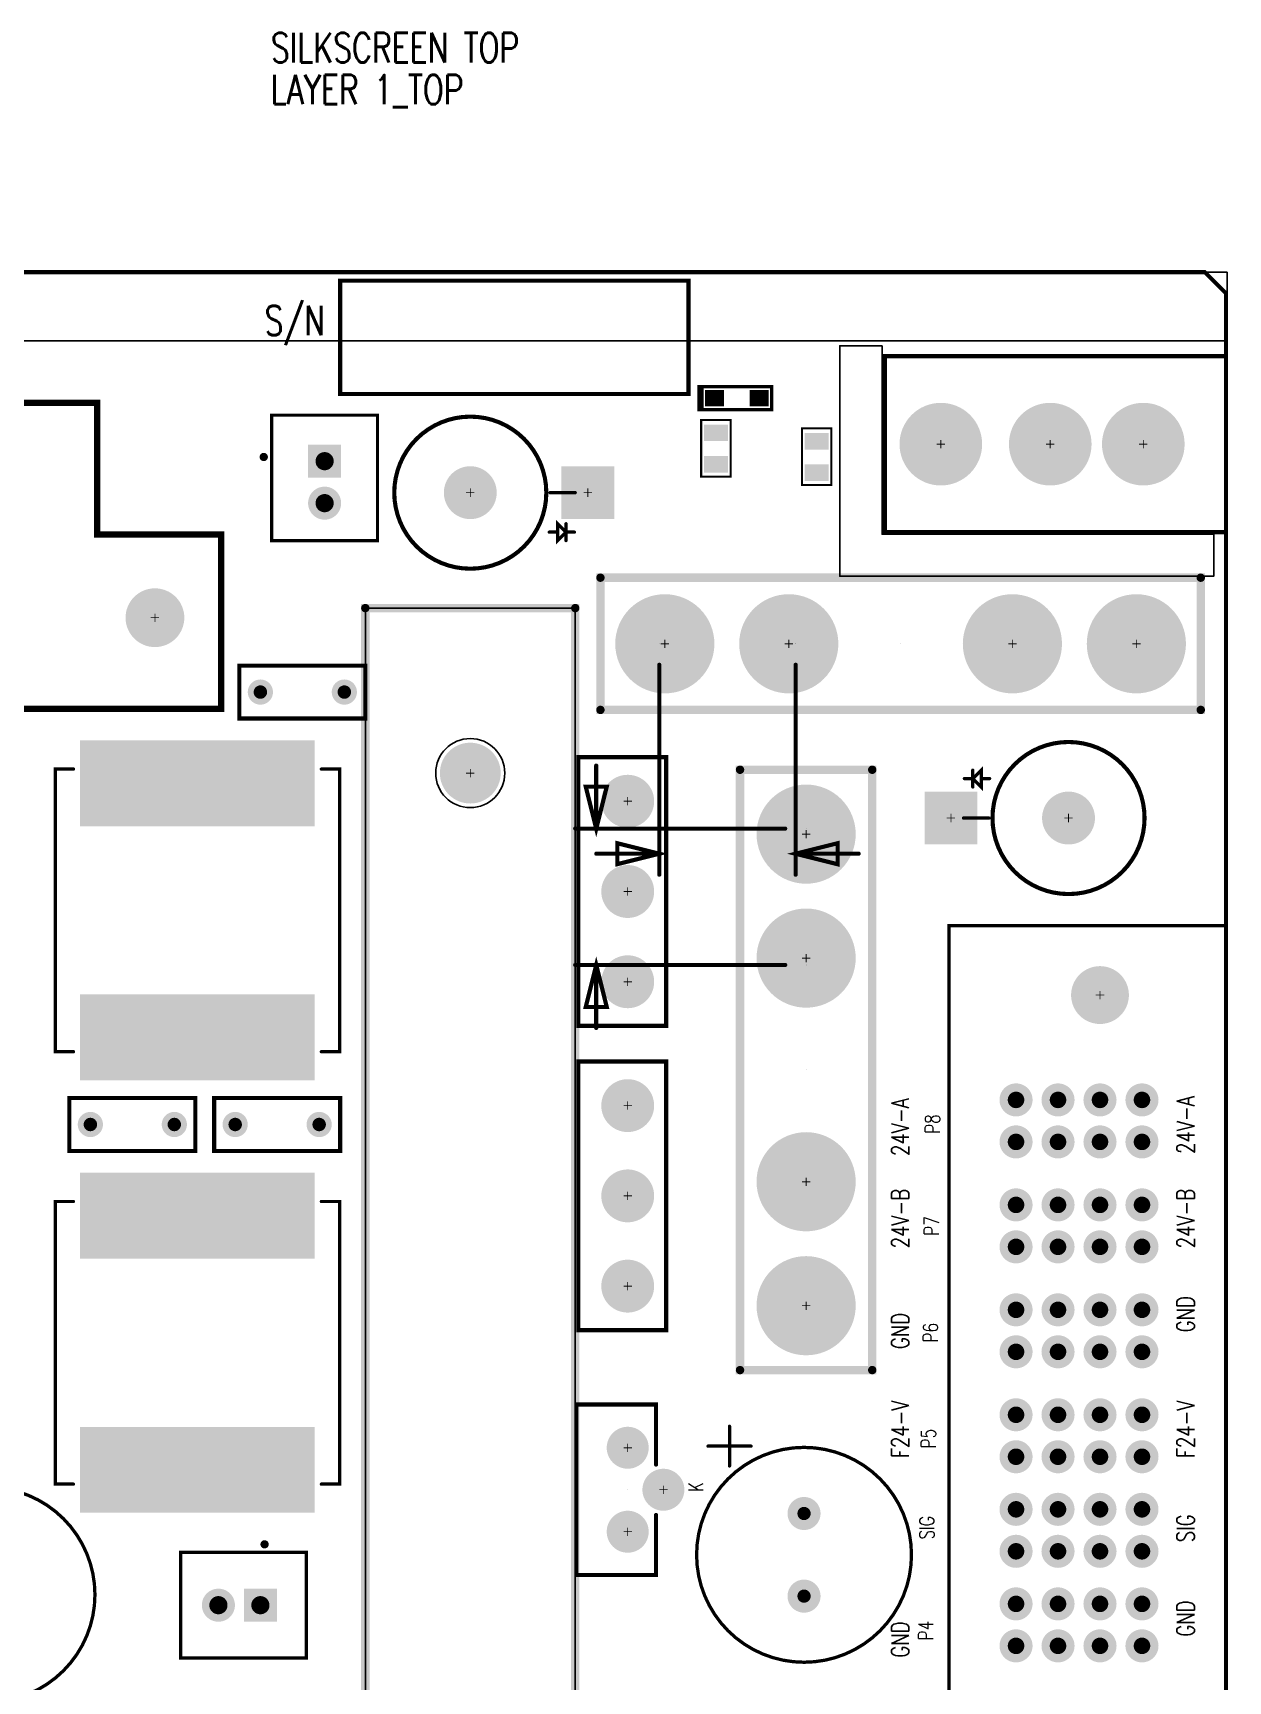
# Model space of a CAD drawing. Extents: x 0 to 127, y 0 to 167.
# Drawn here: x 54.8 to 127.1, y 67.2 to 166.9 of the extents above; entities that cross this region are included whole.
import ezdxf

# ---------------------------------------------------------------- set-up
doc = ezdxf.new("R2010")
doc.units = 0
for name, pattern in [('KEEPOUT_00011110$0', [2, 1, 1]), ('KEEPOUT_10000000$0', [2, 1, 1]), ('KEEPOUT_10011000$0', [2, 1, 1]), ('TRMIDX_1', [2, 1, 1])]:
    doc.linetypes.add(name, pattern=pattern)
for name, color, linetype in [('2D_LINE_126', 222, 'CONTINUOUS'), ('BOARD_OUTLINE_00', 254, 'CONTINUOUS'), ('DIMENSION1_24', 254, 'CONTINUOUS'), ('DIMENSION2_24', 254, 'CONTINUOUS'), ('DIMENSION3_24', 254, 'CONTINUOUS'), ('DIMENSION4_24', 254, 'CONTINUOUS'), ('DIMENSION5_24', 254, 'CONTINUOUS'), ('DIMENSION6_24', 254, 'CONTINUOUS'), ('DIMENSION7_24', 254, 'CONTINUOUS'), ('DRIL_NPLTE_THRU_01', 3, 'CONTINUOUS'), ('DRIL_PLTE_THRU_01', 3, 'CONTINUOUS'), ('DRIL_SYMBOL', 254, 'CONTINUOUS'), ('KEEPOUT_00', 1, 'CONTINUOUS'), ('KEEPOUT_01', 1, 'CONTINUOUS'), ('PADS_INNER', 106, 'CONTINUOUS'), ('PADS_TOP', 106, 'CONTINUOUS'), ('PART_TOP_2DLINE_126', 222, 'CONTINUOUS'), ('PART_TOP_TEXT_126', 222, 'CONTINUOUS'), ('TAG_00', 254, 'CONTINUOUS'), ('TAG_01', 254, 'CONTINUOUS'), ('TEXT_01', 1, 'CONTINUOUS'), ('TEXT_126', 222, 'CONTINUOUS')]:
    doc.layers.add(name, color=color, linetype=linetype)
doc.styles.add('W0$127', font='simplex', dxfattribs={"width": 0.75})
doc.styles.add('W0$1524', font='simplex', dxfattribs={"width": 0.75})
doc.styles.add('W0$254', font='simplex', dxfattribs={"width": 0.75})

# ---------------------------------------------------------------- blocks, each defined once
blk = doc.blocks.new('SMOOTH_0$254')
at = {"const_width": 0.127}
blk.add_lwpolyline([(-0.0635, 0, 1), (0.0635, 0, 1)], format="xyb", close=True, dxfattribs=at)
blk = doc.blocks.new('BOARD_3329')
at = {"layer": 'BOARD_OUTLINE_00', "const_width": 0.254}
blk.add_lwpolyline([(5.588, -10.84199), (10.58799, -5.842), (131.318, -5.842), (132.588, -7.112), (132.588, -156.972), (131.318, -158.242), (16.088106, -158.242), (5.588, -65.8368)], close=True, dxfattribs=at)
at = {"layer": 'BOARD_OUTLINE_00'}
for p in [(131.318, -5.842), (132.588, -7.112)]:
    blk.add_blockref('SMOOTH_0$254', p, dxfattribs=at)
blk = doc.blocks.new('DRAWING_3018')
at = {"layer": '2D_LINE_126', "const_width": 0.254}
blk.add_lwpolyline([(0, -1.397), (0, -8.255), (21.082, -8.255), (21.082, -1.397)], close=True, dxfattribs=at)
at = {"layer": '2D_LINE_126'}
for p in [(0, -1.397), (21.082, -1.397), (0, -8.255), (21.082, -8.255)]:
    blk.add_blockref('SMOOTH_0$254', p, dxfattribs=at)
blk = doc.blocks.new('SMOOTH_0$381')
at = {"const_width": 0.1905}
blk.add_lwpolyline([(-0.09525, 0, 1), (0.09525, 0, 1)], format="xyb", close=True, dxfattribs=at)
blk = doc.blocks.new('DRAWING_3331')
at = {"layer": '2D_LINE_126', "const_width": 0.381}
blk.add_lwpolyline([(-0.7614, 1.1424), (-0.7614, -6.8276), (6.7386, -6.8276), (6.7386, -17.3676), (-49.9814, -17.3676), (-49.9814, -6.8276), (-42.7614, -6.8276), (-42.7614, 1.1424)], close=True, dxfattribs=at)
at = {"layer": '2D_LINE_126'}
for p in [(-42.7614, 1.1424), (-0.7614, 1.1424), (-49.9814, -6.8276), (-42.7614, -6.8276), (-0.7614, -6.8276), (6.7386, -6.8276), (-49.9814, -17.3676), (6.7386, -17.3676)]:
    blk.add_blockref('SMOOTH_0$381', p, dxfattribs=at)
blk = doc.blocks.new('SMOOTH_0$508')
at = {"const_width": 0.254}
blk.add_lwpolyline([(-0.127, 0, 1), (0.127, 0, 1)], format="xyb", close=True, dxfattribs=at)
blk = doc.blocks.new('DRAWING_3383')
at = {"layer": '2D_LINE_126', "const_width": 0.508}
blk.add_lwpolyline([(0, 0), (12.7, 0), (12.7, -83.82), (0, -83.82)], close=True, dxfattribs=at)
at = {"layer": '2D_LINE_126'}
for p in [(0, 0), (12.7, 0), (0, -83.82), (12.7, -83.82)]:
    blk.add_blockref('SMOOTH_0$508', p, dxfattribs=at)
blk = doc.blocks.new('KEEPOUT_18')
at = {"layer": 'KEEPOUT_00', "linetype": 'KEEPOUT_10000000$0'}
blk.add_lwpolyline([(19.7612, 0), (-105.41, 0), (-105.41, -4.1402), (19.7612, -4.1402)], close=True, dxfattribs=at)
blk = doc.blocks.new('KEEPOUT_43')
at = {"layer": 'KEEPOUT_01', "linetype": 'KEEPOUT_10000000$0'}
blk.add_lwpolyline([(0, 0), (0, 83.82), (12.7, 83.82), (12.7, 0)], close=True, dxfattribs=at)
blk = doc.blocks.new('KEEPOUT_3333')
at = {"layer": 'KEEPOUT_01', "linetype": 'KEEPOUT_10011000$0'}
blk.add_lwpolyline([(-0.1016, 0.381), (-2.667, 0.381), (-2.667, -13.5636), (19.9644, -13.5636), (19.9644, -11.0236), (-0.1016, -11.0236)], close=True, dxfattribs=at)
blk = doc.blocks.new('SMOOTH_0$127')
at = {"const_width": 0.0635}
blk.add_lwpolyline([(-0.03175, 0, 1), (0.03175, 0, 1)], format="xyb", close=True, dxfattribs=at)
blk = doc.blocks.new('PART_BODY_TOP_3341')
at = {"layer": 'PART_TOP_2DLINE_126', "const_width": 0.127}
blk.add_lwpolyline([(-0.889, -1.7272), (-0.889, 1.7018), (0.889, 1.7018), (0.889, -1.7272)], close=True, dxfattribs=at)
at = {"layer": 'PART_TOP_2DLINE_126'}
for p in [(-0.889, 1.7018), (0.889, 1.7018), (-0.889, -1.7272), (0.889, -1.7272)]:
    blk.add_blockref('SMOOTH_0$127', p, dxfattribs=at)
blk = doc.blocks.new('DRIL_HOLE_0')
blk.add_lwpolyline([(0, 0, 1), (0, 0, 1)], format="xyb", close=True)
blk = doc.blocks.new('PAD_0')
blk.add_lwpolyline([(0, 0, 1), (0, 0, 1)], format="xyb", close=True)
blk = doc.blocks.new('PAD_2')
at = {"const_width": 1}
blk.add_lwpolyline([(-0.725, 0), (0.725, 0)], dxfattribs=at)
blk = doc.blocks.new('STK_TOP_133')
at = {"layer": 'DRIL_NPLTE_THRU_01'}
blk.add_blockref('DRIL_HOLE_0', (0, 0), dxfattribs=at)
at = {"layer": 'PADS_INNER'}
blk.add_blockref('PAD_0', (0, 0), dxfattribs=at)
at = {"layer": 'PADS_TOP'}
blk.add_blockref('PAD_2', (0, 0), dxfattribs=at)
blk = doc.blocks.new('SYM_TOP_11')
for name, p in [('STK_TOP_133', (0, 0.95)), ('PART_BODY_TOP_3341', (0, 0)), ('STK_TOP_133', (0, -0.95))]:
    blk.add_blockref(name, p)
blk = doc.blocks.new('PART_TOP_13')
blk.add_blockref('SYM_TOP_11', (0, 0))
blk = doc.blocks.new('SMOOTH_0$25')
at = {"const_width": 0.125}
blk.add_lwpolyline([(-0.0625, 0, 1), (0.0625, 0, 1)], format="xyb", close=True, dxfattribs=at)
blk = doc.blocks.new('PART_BODY_TOP_3345')
at = {"layer": 'PART_TOP_2DLINE_126', "const_width": 0.25}
blk.add_lwpolyline([(-5.325, -5), (5.325, -5), (5.325, 15.63), (-5.325, 15.63)], close=True, dxfattribs=at)
at = {"layer": 'PART_TOP_2DLINE_126'}
for p in [(-5.325, 15.63), (5.325, 15.63), (-5.325, -5), (5.325, -5)]:
    blk.add_blockref('SMOOTH_0$25', p, dxfattribs=at)
blk = doc.blocks.new('DRIL_SYMBOL_4')
at = {"layer": 'DRIL_SYMBOL', "const_width": 0.0508}
for points in [[(-0.254, 0), (0.254, 0)], [(0, -0.254), (0, 0.254)]]:
    blk.add_lwpolyline(points, dxfattribs=at)
blk = doc.blocks.new('DRIL_HOLE_4')
at = {"const_width": 2}
blk.add_lwpolyline([(-1, 0, 1), (1, 0, 1)], format="xyb", close=True, dxfattribs=at)
blk.add_blockref('DRIL_SYMBOL_4', (0, 0))
blk = doc.blocks.new('PAD_4')
at = {"const_width": 2.5}
blk.add_lwpolyline([(0, -1.25, 1), (0, 1.25, 1)], format="xyb", close=True, dxfattribs=at)
blk = doc.blocks.new('STK_TOP_37')
at = {"layer": 'DRIL_PLTE_THRU_01'}
blk.add_blockref('DRIL_HOLE_4', (0, 0), dxfattribs=at)
at = {"layer": 'PADS_INNER'}
blk.add_blockref('PAD_4', (0, 0), dxfattribs=at)
at = {"layer": 'PADS_TOP'}
blk.add_blockref('PAD_4', (0, 0), dxfattribs=at)
blk = doc.blocks.new('SYM_TOP_15')
for name, p in [('PART_BODY_TOP_3345', (0, 0)), ('STK_TOP_37', (0, 12.25)), ('STK_TOP_37', (0, 5.63)), ('STK_TOP_37', (0, 0))]:
    blk.add_blockref(name, p)
blk = doc.blocks.new('PART_TOP_53')
blk.add_blockref('SYM_TOP_15', (0, 0))
blk = doc.blocks.new('PART_BODY_TOP_3348')
at = {"layer": 'KEEPOUT_00', "linetype": 'KEEPOUT_00011110$0'}
blk.add_lwpolyline([(2.09, 0, 1), (-2.09, 0, 1)], format="xyb", close=True, dxfattribs=at)
blk = doc.blocks.new('DRIL_SYMBOL_3$68')
at = {"layer": 'DRIL_SYMBOL', "const_width": 0.0508}
for points in [[(-0.254, 0), (0.254, 0)], [(0, -0.254), (0, 0.254)]]:
    blk.add_lwpolyline(points, dxfattribs=at)
blk = doc.blocks.new('DRIL_HOLE_3$68')
at = {"const_width": 1.84}
blk.add_lwpolyline([(-0.92, 0, 1), (0.92, 0, 1)], format="xyb", close=True, dxfattribs=at)
blk.add_blockref('DRIL_SYMBOL_3$68', (0, 0))
blk = doc.blocks.new('STK_TOP_42')
at = {"layer": 'DRIL_NPLTE_THRU_01'}
blk.add_blockref('DRIL_HOLE_3$68', (0, 0), dxfattribs=at)
at = {"layer": 'PADS_INNER'}
blk.add_blockref('PAD_0', (0, 0), dxfattribs=at)
at = {"layer": 'PADS_TOP'}
blk.add_blockref('PAD_0', (0, 0), dxfattribs=at)
blk = doc.blocks.new('SYM_TOP_18')
for name in ['PART_BODY_TOP_3348', 'STK_TOP_42']:
    blk.add_blockref(name, (0, 0))
blk = doc.blocks.new('PART_TOP_59')
blk.add_blockref('SYM_TOP_18', (0, 0))
blk = doc.blocks.new('SMOOTH_0$249936')
at = {"const_width": 0.124968}
blk.add_lwpolyline([(-0.062484, 0, 1), (0.062484, 0, 1)], format="xyb", close=True, dxfattribs=at)
blk = doc.blocks.new('PART_BODY_TOP_3350')
at = {"layer": 'PART_TOP_2DLINE_126', "const_width": 0.25}
blk.add_lwpolyline([(-3.81, 1.6), (3.81, 1.6), (3.81, -1.6), (-3.81, -1.6), (-3.81, 1.6)], dxfattribs=at)
at = {"layer": 'PART_TOP_2DLINE_126'}
for p in [(-3.81, 1.6), (-3.81, 1.6), (3.81, 1.6), (-3.81, -1.6), (3.81, -1.6)]:
    blk.add_blockref('SMOOTH_0$249936', p, dxfattribs=at)
blk = doc.blocks.new('DRIL_SYMBOL_0$8128')
at = {"layer": 'DRIL_SYMBOL', "const_width": 0.0508}
for points in [[(-0.254, 0), (0.254, 0)], [(0, -0.254), (0, 0.254)]]:
    blk.add_lwpolyline(points, dxfattribs=at)
blk = doc.blocks.new('DRIL_HOLE_0$8128')
at = {"const_width": 0.4064}
blk.add_lwpolyline([(-0.2032, 0, 1), (0.2032, 0, 1)], format="xyb", close=True, dxfattribs=at)
blk.add_blockref('DRIL_SYMBOL_0$8128', (0, 0))
blk = doc.blocks.new('PAD_12')
at = {"const_width": 0.762}
blk.add_lwpolyline([(0, -0.381, 1), (0, 0.381, 1)], format="xyb", close=True, dxfattribs=at)
blk = doc.blocks.new('STK_TOP_51')
at = {"layer": 'DRIL_PLTE_THRU_01'}
blk.add_blockref('DRIL_HOLE_0$8128', (0, 0), dxfattribs=at)
at = {"layer": 'PADS_INNER'}
blk.add_blockref('PAD_12', (0, 0), dxfattribs=at)
at = {"layer": 'PADS_TOP'}
blk.add_blockref('PAD_12', (0, 0), dxfattribs=at)
blk = doc.blocks.new('SYM_TOP_20')
for name, p in [('PART_BODY_TOP_3350', (0, 0)), ('STK_TOP_51', (-2.54, 0)), ('STK_TOP_51', (2.54, 0))]:
    blk.add_blockref(name, p)
blk = doc.blocks.new('PART_TOP_69')
blk.add_blockref('SYM_TOP_20', (0, 0))
blk = doc.blocks.new('PART_TOP_70')
blk.add_blockref('SYM_TOP_20', (0, 0))
blk = doc.blocks.new('PART_TOP_71')
blk.add_blockref('SYM_TOP_20', (0, 0))
blk = doc.blocks.new('PART_BODY_TOP_3338')
at = {"layer": 'PART_TOP_2DLINE_126', "const_width": 0.25}
blk.add_lwpolyline([(-1.524, -1.7145), (-5.1562, -1.7145), (-5.1562, 3.1115), (5.1562, 3.1115), (5.1562, -1.7145), (1.524, -1.7145)], dxfattribs=at)
at = {"layer": 'TAG_00'}
blk.add_lwpolyline([(0, 0), (0, 0)], dxfattribs=at)
at = {"layer": 'TAG_01'}
blk.add_lwpolyline([(0, 0), (0, 0)], dxfattribs=at)
at = {"layer": 'PART_TOP_2DLINE_126'}
for p in [(-5.1562, 3.1115), (5.1562, 3.1115), (-5.1562, -1.7145), (-1.524, -1.7145), (1.524, -1.7145), (5.1562, -1.7145)]:
    blk.add_blockref('SMOOTH_0$25', p, dxfattribs=at)
at = {"layer": 'PART_TOP_TEXT_126', "style": 'W0$127', "width": 0.75}
blk.add_text('K', height=0.889, dxfattribs=at).set_placement((-0.127, -4.572))
blk = doc.blocks.new('DRIL_SYMBOL_1$4')
at = {"layer": 'DRIL_SYMBOL', "const_width": 0.0508}
for points in [[(-0.254, 0), (0.254, 0)], [(0, -0.254), (0, 0.254)]]:
    blk.add_lwpolyline(points, dxfattribs=at)
blk = doc.blocks.new('DRIL_HOLE_1$4')
at = {"const_width": 0.7}
blk.add_lwpolyline([(-0.35, 0, 1), (0.35, 0, 1)], format="xyb", close=True, dxfattribs=at)
blk.add_blockref('DRIL_SYMBOL_1$4', (0, 0))
blk = doc.blocks.new('PAD_3')
at = {"const_width": 1.27}
blk.add_lwpolyline([(0, -0.635, 1), (0, 0.635, 1)], format="xyb", close=True, dxfattribs=at)
blk = doc.blocks.new('STK_TOP_22')
at = {"layer": 'DRIL_PLTE_THRU_01'}
blk.add_blockref('DRIL_HOLE_1$4', (0, 0), dxfattribs=at)
at = {"layer": 'PADS_INNER'}
blk.add_blockref('PAD_3', (0, 0), dxfattribs=at)
at = {"layer": 'PADS_TOP'}
blk.add_blockref('PAD_3', (0, 0), dxfattribs=at)
blk = doc.blocks.new('SYM_TOP_8')
for name, p in [('PART_BODY_TOP_3338', (0, 0)), ('STK_TOP_22', (-2.54, 0)), ('STK_TOP_22', (2.54, 0)), ('STK_TOP_22', (0, -2.159))]:
    blk.add_blockref(name, p)
blk = doc.blocks.new('PART_TOP_72')
blk.add_blockref('SYM_TOP_8', (0, 0))
blk = doc.blocks.new('DRIL_SYMBOL_3$556')
at = {"layer": 'DRIL_SYMBOL', "const_width": 0.0508}
for points in [[(-0.254, 0), (0.254, 0)], [(0, -0.254), (0, 0.254)]]:
    blk.add_lwpolyline(points, dxfattribs=at)
blk = doc.blocks.new('DRIL_HOLE_3$556')
at = {"const_width": 1.778}
blk.add_lwpolyline([(-0.889, 0, 1), (0.889, 0, 1)], format="xyb", close=True, dxfattribs=at)
blk.add_blockref('DRIL_SYMBOL_3$556', (0, 0))
blk = doc.blocks.new('PAD_15')
at = {"const_width": 1.778}
blk.add_lwpolyline([(0, -0.889, 1), (0, 0.889, 1)], format="xyb", close=True, dxfattribs=at)
blk = doc.blocks.new('STK_TOP_57')
at = {"layer": 'DRIL_PLTE_THRU_01'}
blk.add_blockref('DRIL_HOLE_3$556', (0, 0), dxfattribs=at)
at = {"layer": 'PADS_INNER'}
blk.add_blockref('PAD_15', (0, 0), dxfattribs=at)
at = {"layer": 'PADS_TOP'}
blk.add_blockref('PAD_15', (0, 0), dxfattribs=at)
blk = doc.blocks.new('SYM_TOP_25')
blk.add_blockref('STK_TOP_57', (0, 0))
blk = doc.blocks.new('PART_TOP_107')
blk.add_blockref('SYM_TOP_25', (0, 0))
blk = doc.blocks.new('PART_BODY_TOP_3356')
at = {"layer": 'PART_TOP_2DLINE_126', "const_width": 0.127}
blk.add_lwpolyline([(-0.889, -1.7272), (-0.889, 1.7018), (0.889, 1.7018), (0.889, -1.7272)], close=True, dxfattribs=at)
at = {"layer": 'PART_TOP_2DLINE_126'}
for p in [(-0.889, 1.7018), (0.889, 1.7018), (-0.889, -1.7272), (0.889, -1.7272)]:
    blk.add_blockref('SMOOTH_0$127', p, dxfattribs=at)
blk = doc.blocks.new('STK_TOP_25')
at = {"layer": 'DRIL_NPLTE_THRU_01'}
blk.add_blockref('DRIL_HOLE_0', (0, 0), dxfattribs=at)
at = {"layer": 'PADS_INNER'}
blk.add_blockref('PAD_0', (0, 0), dxfattribs=at)
at = {"layer": 'PADS_TOP'}
blk.add_blockref('PAD_2', (0, 0), dxfattribs=at)
blk = doc.blocks.new('SYM_TOP_26')
for name, p in [('STK_TOP_25', (0, 0.95)), ('PART_BODY_TOP_3356', (0, 0)), ('STK_TOP_25', (0, -0.95))]:
    blk.add_blockref(name, p)
blk = doc.blocks.new('PART_TOP_114')
blk.add_blockref('SYM_TOP_26', (0, 0))
blk = doc.blocks.new('SMOOTH_0$2')
at = {"const_width": 0.1}
blk.add_lwpolyline([(-0.05, 0, 1), (0.05, 0, 1)], format="xyb", close=True, dxfattribs=at)
blk = doc.blocks.new('PART_BODY_TOP_3358')
at = {"layer": 'PART_TOP_2DLINE_126', "const_width": 0.2}
blk.add_lwpolyline([(3.2, -2.784), (3.2, 4.816), (-3.2, 4.816), (-3.2, -2.784)], close=True, dxfattribs=at)
at = {"layer": 'PART_TOP_2DLINE_126', "const_width": 0.25}
blk.add_lwpolyline([(3.558, -0.254, 1), (3.808, -0.254, 1)], format="xyb", close=True, dxfattribs=at)
at = {"layer": 'PART_TOP_2DLINE_126'}
for p in [(-3.2, 4.816), (3.2, 4.816), (-3.2, -2.784), (3.2, -2.784)]:
    blk.add_blockref('SMOOTH_0$2', p, dxfattribs=at)
blk = doc.blocks.new('DRIL_SYMBOL_1$1')
at = {"layer": 'DRIL_SYMBOL', "const_width": 0.0508}
for points in [[(-0.254, 0), (0.254, 0)], [(0, -0.254), (0, 0.254)]]:
    blk.add_lwpolyline(points, dxfattribs=at)
blk = doc.blocks.new('DRIL_HOLE_1$1')
at = {"const_width": 0.55}
blk.add_lwpolyline([(-0.275, 0, 1), (0.275, 0, 1)], format="xyb", close=True, dxfattribs=at)
blk.add_blockref('DRIL_SYMBOL_1$1', (0, 0))
blk = doc.blocks.new('PAD_17')
at = {"const_width": 1}
blk.add_lwpolyline([(0, -0.5, 1), (0, 0.5, 1)], format="xyb", close=True, dxfattribs=at)
blk = doc.blocks.new('PAD_20')
at = {"const_width": 2}
blk.add_lwpolyline([(-1, 0), (1, 0)], dxfattribs=at)
blk = doc.blocks.new('STK_TOP_81')
at = {"layer": 'DRIL_PLTE_THRU_01'}
blk.add_blockref('DRIL_HOLE_1$1', (0, 0), dxfattribs=at)
at = {"layer": 'PADS_INNER'}
blk.add_blockref('PAD_17', (0, 0), dxfattribs=at)
at = {"layer": 'PADS_TOP'}
blk.add_blockref('PAD_20', (0, 0), dxfattribs=at)
blk = doc.blocks.new('STK_TOP_80')
at = {"layer": 'DRIL_PLTE_THRU_01'}
blk.add_blockref('DRIL_HOLE_1$1', (0, 0), dxfattribs=at)
at = {"layer": 'PADS_INNER'}
blk.add_blockref('PAD_17', (0, 0), dxfattribs=at)
at = {"layer": 'PADS_TOP'}
blk.add_blockref('PAD_17', (0, 0), dxfattribs=at)
blk = doc.blocks.new('SYM_TOP_28')
for name, p in [('PART_BODY_TOP_3358', (0, 0)), ('STK_TOP_80', (0, 2.54)), ('STK_TOP_81', (0, 0))]:
    blk.add_blockref(name, p)
blk = doc.blocks.new('PART_TOP_121')
blk.add_blockref('SYM_TOP_28', (0, 0))
blk = doc.blocks.new('PART_TOP_122')
blk.add_blockref('SYM_TOP_28', (0, 0))
blk = doc.blocks.new('PART_BODY_TOP_3359')
at = {"layer": 'PART_TOP_2DLINE_126', "const_width": 0.2}
for points in [[(0.7, 2.1), (0.7, 2.3), (-0.7, 2.3), (-0.7, 2.1)], [(0.7, -2.1), (0.7, 2.1), (-0.7, 2.1), (-0.7, -2.1)]]:
    blk.add_lwpolyline(points, close=True, dxfattribs=at)
at = {"layer": 'PART_TOP_2DLINE_126'}
for p in [(-0.7, 2.3), (-0.7, 2.1), (-0.7, 2.1), (0.7, 2.3), (0.7, 2.1), (0.7, 2.1), (-0.7, -2.1), (0.7, -2.1)]:
    blk.add_blockref('SMOOTH_0$2', p, dxfattribs=at)
blk = doc.blocks.new('PAD_22')
at = {"const_width": 1}
blk.add_lwpolyline([(-0.575, 0), (0.575, 0)], dxfattribs=at)
blk = doc.blocks.new('STK_TOP_135')
at = {"layer": 'DRIL_NPLTE_THRU_01'}
blk.add_blockref('DRIL_HOLE_0', (0, 0), dxfattribs=at)
at = {"layer": 'PADS_INNER'}
blk.add_blockref('PAD_0', (0, 0), dxfattribs=at)
at = {"layer": 'PADS_TOP', "rotation": 90}
blk.add_blockref('PAD_22', (0, 0), dxfattribs=at)
blk = doc.blocks.new('SYM_TOP_29')
for name, p in [('PART_BODY_TOP_3359', (0, 0)), ('STK_TOP_135', (0, 1.35)), ('STK_TOP_135', (0, -1.35))]:
    blk.add_blockref(name, p)
blk = doc.blocks.new('PART_TOP_130')
blk.add_blockref('SYM_TOP_29', (0, 0))
blk = doc.blocks.new('PART_BODY_TOP_3360')
at = {"layer": 'PART_TOP_2DLINE_126', "const_width": 0.2}
for points in [[(-8.55, 7.5), (-8.55, 8.6), (8.55, 8.6), (8.55, 7.5)], [(-8.55, -7.5), (-8.55, -8.6), (8.55, -8.6), (8.55, -7.5)]]:
    blk.add_lwpolyline(points, dxfattribs=at)
at = {"layer": 'PART_TOP_2DLINE_126'}
for p in [(-8.55, 8.6), (8.55, 8.6), (-8.55, 7.5), (8.55, 7.5), (-8.55, -7.5), (8.55, -7.5), (-8.55, -8.6), (8.55, -8.6)]:
    blk.add_blockref('SMOOTH_0$2', p, dxfattribs=at)
blk = doc.blocks.new('PAD_23')
at = {"const_width": 5.2}
blk.add_lwpolyline([(-7.1, 0), (7.1, 0)], dxfattribs=at)
blk = doc.blocks.new('STK_TOP_86')
at = {"layer": 'DRIL_NPLTE_THRU_01'}
blk.add_blockref('DRIL_HOLE_0', (0, 0), dxfattribs=at)
at = {"layer": 'PADS_INNER'}
blk.add_blockref('PAD_0', (0, 0), dxfattribs=at)
at = {"layer": 'PADS_TOP', "rotation": 90}
blk.add_blockref('PAD_23', (0, 0), dxfattribs=at)
blk = doc.blocks.new('SYM_TOP_30')
for name, p in [('STK_TOP_86', (-7.685, 0)), ('STK_TOP_86', (7.685, 0)), ('PART_BODY_TOP_3360', (0, 0))]:
    blk.add_blockref(name, p)
blk = doc.blocks.new('PART_TOP_140')
blk.add_blockref('SYM_TOP_30', (0, 0))
blk = doc.blocks.new('PART_TOP_141')
blk.add_blockref('SYM_TOP_30', (0, 0))
blk = doc.blocks.new('PART_BODY_TOP_3364')
at = {"layer": 'PART_TOP_2DLINE_126', "const_width": 0.25}
blk.add_lwpolyline([(-8.128, 2.9845), (8.128, 2.9845), (8.128, -2.3241), (-8.128, -2.3241)], close=True, dxfattribs=at)
at = {"layer": 'PART_TOP_2DLINE_126'}
for p in [(-8.128, 2.9845), (8.128, 2.9845), (-8.128, -2.3241), (8.128, -2.3241)]:
    blk.add_blockref('SMOOTH_0$25', p, dxfattribs=at)
blk = doc.blocks.new('DRIL_SYMBOL_1$9')
at = {"layer": 'DRIL_SYMBOL', "const_width": 0.0508}
for points in [[(-0.254, 0), (0.254, 0)], [(0, -0.254), (0, 0.254)]]:
    blk.add_lwpolyline(points, dxfattribs=at)
blk = doc.blocks.new('DRIL_HOLE_1$9')
at = {"const_width": 0.95}
blk.add_lwpolyline([(-0.475, 0, 1), (0.475, 0, 1)], format="xyb", close=True, dxfattribs=at)
blk.add_blockref('DRIL_SYMBOL_1$9', (0, 0))
blk = doc.blocks.new('PAD_34')
at = {"const_width": 1.6}
blk.add_lwpolyline([(0, -0.8, 1), (0, 0.8, 1)], format="xyb", close=True, dxfattribs=at)
blk = doc.blocks.new('STK_TOP_93')
at = {"layer": 'DRIL_PLTE_THRU_01'}
blk.add_blockref('DRIL_HOLE_1$9', (0, 0), dxfattribs=at)
at = {"layer": 'PADS_INNER'}
blk.add_blockref('PAD_34', (0, 0), dxfattribs=at)
at = {"layer": 'PADS_TOP'}
blk.add_blockref('PAD_34', (0, 0), dxfattribs=at)
blk = doc.blocks.new('SYM_TOP_34')
for name, p in [('PART_BODY_TOP_3364', (0, 0)), ('STK_TOP_93', (-5.461, 0)), ('STK_TOP_93', (0, 0)), ('STK_TOP_93', (5.461, 0))]:
    blk.add_blockref(name, p)
blk = doc.blocks.new('PART_TOP_145')
blk.add_blockref('SYM_TOP_34', (0, 0))
blk = doc.blocks.new('PART_TOP_146')
blk.add_blockref('SYM_TOP_34', (0, 0))
blk = doc.blocks.new('PART_BODY_TOP_3367')
at = {"layer": 'PART_TOP_2DLINE_126', "const_width": 0.25}
blk.add_lwpolyline([(-4.6, 0, 1), (4.6, 0, 1)], format="xyb", close=True, dxfattribs=at)
at = {"layer": 'PART_TOP_2DLINE_126', "const_width": 0.2}
for points in [[(-5.283, 2.896), (-5.283, 1.88), (-5.791, 2.388), (-5.283, 2.896)], [(-5.791, 2.896), (-5.791, 1.88)], [(-5.791, 2.388), (-6.299, 2.388)], [(-5.283, 2.388), (-4.775, 2.388)], [(-4.826, 0), (-6.35, 0)]]:
    blk.add_lwpolyline(points, dxfattribs=at)
at = {"layer": 'PART_TOP_2DLINE_126'}
for p in [(-5.791, 2.896), (-5.283, 2.896), (-5.283, 2.896), (-6.299, 2.388), (-5.791, 2.388), (-5.791, 2.388), (-5.283, 2.388), (-4.775, 2.388), (-5.791, 1.88), (-5.283, 1.88), (-6.35, 0), (-4.826, 0)]:
    blk.add_blockref('SMOOTH_0$2', p, dxfattribs=at)
blk = doc.blocks.new('DRIL_SYMBOL_1$6')
at = {"layer": 'DRIL_SYMBOL', "const_width": 0.0508}
for points in [[(-0.254, 0), (0.254, 0)], [(0, -0.254), (0, 0.254)]]:
    blk.add_lwpolyline(points, dxfattribs=at)
blk = doc.blocks.new('DRIL_HOLE_1$6')
at = {"const_width": 0.8}
blk.add_lwpolyline([(-0.4, 0, 1), (0.4, 0, 1)], format="xyb", close=True, dxfattribs=at)
blk.add_blockref('DRIL_SYMBOL_1$6', (0, 0))
blk = doc.blocks.new('PAD_37')
at = {"const_width": 3.2}
blk.add_lwpolyline([(-1.6, 0), (1.6, 0)], dxfattribs=at)
blk = doc.blocks.new('STK_TOP_94')
at = {"layer": 'DRIL_PLTE_THRU_01'}
blk.add_blockref('DRIL_HOLE_1$6', (0, 0), dxfattribs=at)
at = {"layer": 'PADS_INNER'}
blk.add_blockref('PAD_34', (0, 0), dxfattribs=at)
at = {"layer": 'PADS_TOP'}
blk.add_blockref('PAD_37', (0, 0), dxfattribs=at)
blk = doc.blocks.new('STK_TOP_95')
at = {"layer": 'DRIL_PLTE_THRU_01'}
blk.add_blockref('DRIL_HOLE_1$6', (0, 0), dxfattribs=at)
at = {"layer": 'PADS_INNER'}
blk.add_blockref('PAD_34', (0, 0), dxfattribs=at)
at = {"layer": 'PADS_TOP'}
blk.add_blockref('PAD_34', (0, 0), dxfattribs=at)
blk = doc.blocks.new('SYM_TOP_37')
for name, p in [('PART_BODY_TOP_3367', (0, 0)), ('STK_TOP_94', (-7.112, 0)), ('STK_TOP_95', (0, 0))]:
    blk.add_blockref(name, p)
blk = doc.blocks.new('PART_TOP_147')
blk.add_blockref('SYM_TOP_37', (0, 0))
blk = doc.blocks.new('PART_TOP_148')
blk.add_blockref('SYM_TOP_37', (0, 0))
blk = doc.blocks.new('SMOOTH_0$0254')
at = {"const_width": 0.0127}
blk.add_lwpolyline([(-0.00635, 0, 1), (0.00635, 0, 1)], format="xyb", close=True, dxfattribs=at)
blk = doc.blocks.new('PART_BODY_TOP_3370')
at = {"layer": 'DIMENSION1_24', "linetype": 'TRMIDX_1', "const_width": 0.254}
blk.add_lwpolyline([(-12.7, 6.35), (-12.7, 2.54)], dxfattribs=at)
at = {"layer": 'DIMENSION2_24', "linetype": 'TRMIDX_1', "const_width": 0.254}
blk.add_lwpolyline([(-12.7, 14.6), (-12.7, 18.41)], dxfattribs=at)
at = {"layer": 'DIMENSION3_24', "linetype": 'TRMIDX_1', "const_width": 0.254}
blk.add_lwpolyline([(-12.7, 6.35), (-12.065, 3.81), (-13.335, 3.81)], close=True, dxfattribs=at)
at = {"layer": 'DIMENSION4_24', "linetype": 'TRMIDX_1', "const_width": 0.254}
blk.add_lwpolyline([(-12.7, 14.6), (-13.335, 17.14), (-12.065, 17.14)], close=True, dxfattribs=at)
at = {"layer": 'DIMENSION5_24', "linetype": 'TRMIDX_1', "const_width": 0.254}
blk.add_lwpolyline([(-1.27, 6.35), (-13.97, 6.35)], dxfattribs=at)
at = {"layer": 'DIMENSION6_24', "linetype": 'TRMIDX_1', "const_width": 0.254}
blk.add_lwpolyline([(-1.27, 14.6), (-13.97, 14.6)], dxfattribs=at)
at = {"layer": 'DIMENSION7_24', "linetype": 'TRMIDX_1', "const_width": 0.0254}
for points in [[(0, 14.6), (0.001, 14.6)], [(0, 6.35), (0.001, 6.35)]]:
    blk.add_lwpolyline(points, dxfattribs=at)
at = {"layer": 'PART_TOP_2DLINE_126', "const_width": 0.508}
blk.add_lwpolyline([(-4, -18.161), (4, -18.161), (4, 18.161), (-4, 18.161), (-4, -18.161)], dxfattribs=at)
at = {"layer": 'TAG_00'}
blk.add_lwpolyline([(0, 0), (0, 0)], dxfattribs=at)
at = {"layer": 'TAG_01'}
blk.add_lwpolyline([(0, 0), (0, 0)], dxfattribs=at)
at = {"layer": 'DIMENSION1_24'}
for p in [(-12.7, 6.35), (-12.7, 2.54)]:
    blk.add_blockref('SMOOTH_0$254', p, dxfattribs=at)
at = {"layer": 'DIMENSION2_24'}
for p in [(-12.7, 18.41), (-12.7, 14.6)]:
    blk.add_blockref('SMOOTH_0$254', p, dxfattribs=at)
at = {"layer": 'DIMENSION3_24'}
for p in [(-12.7, 6.35), (-13.335, 3.81), (-12.065, 3.81)]:
    blk.add_blockref('SMOOTH_0$254', p, dxfattribs=at)
at = {"layer": 'DIMENSION4_24'}
for p in [(-13.335, 17.14), (-12.065, 17.14), (-12.7, 14.6)]:
    blk.add_blockref('SMOOTH_0$254', p, dxfattribs=at)
at = {"layer": 'DIMENSION5_24'}
for p in [(-13.97, 6.35), (-1.27, 6.35)]:
    blk.add_blockref('SMOOTH_0$254', p, dxfattribs=at)
at = {"layer": 'DIMENSION6_24'}
for p in [(-13.97, 14.6), (-1.27, 14.6)]:
    blk.add_blockref('SMOOTH_0$254', p, dxfattribs=at)
at = {"layer": 'DIMENSION7_24'}
for p in [(0, 14.6), (0.001, 14.6), (0, 6.35), (0.001, 6.35)]:
    blk.add_blockref('SMOOTH_0$0254', p, dxfattribs=at)
at = {"layer": 'PART_TOP_2DLINE_126'}
for p in [(-4, 18.161), (4, 18.161), (-4, -18.161), (-4, -18.161), (4, -18.161)]:
    blk.add_blockref('SMOOTH_0$508', p, dxfattribs=at)
blk = doc.blocks.new('DRIL_SYMBOL_3$8')
at = {"layer": 'DRIL_SYMBOL', "const_width": 0.0508}
for points in [[(-0.254, 0), (0.254, 0)], [(0, -0.254), (0, 0.254)]]:
    blk.add_lwpolyline(points, dxfattribs=at)
blk = doc.blocks.new('DRIL_HOLE_3$8')
at = {"const_width": 1.9}
blk.add_lwpolyline([(-0.95, 0, 1), (0.95, 0, 1)], format="xyb", close=True, dxfattribs=at)
blk.add_blockref('DRIL_SYMBOL_3$8', (0, 0))
blk = doc.blocks.new('PAD_41')
at = {"const_width": 3}
blk.add_lwpolyline([(0, -1.5, 1), (0, 1.5, 1)], format="xyb", close=True, dxfattribs=at)
blk = doc.blocks.new('STK_TOP_97')
at = {"layer": 'DRIL_PLTE_THRU_01'}
blk.add_blockref('DRIL_HOLE_3$8', (0, 0), dxfattribs=at)
at = {"layer": 'PADS_INNER'}
blk.add_blockref('PAD_41', (0, 0), dxfattribs=at)
at = {"layer": 'PADS_TOP'}
blk.add_blockref('PAD_41', (0, 0), dxfattribs=at)
blk = doc.blocks.new('SYM_TOP_40')
for name, p in [('PART_BODY_TOP_3370', (0, 0)), ('STK_TOP_97', (0, 14.2656)), ('STK_TOP_97', (0, 6.7656)), ('STK_TOP_97', (0, -6.7656)), ('STK_TOP_97', (0, -14.2656))]:
    blk.add_blockref(name, p)
blk = doc.blocks.new('PART_TOP_150')
blk.add_blockref('SYM_TOP_40', (0, 0))
blk = doc.blocks.new('PART_TOP_151')
blk.add_blockref('SYM_TOP_40', (0, 0))
blk = doc.blocks.new('PART_BODY_TOP_3375')
at = {"layer": 'PART_TOP_2DLINE_126', "const_width": 0.2}
blk.add_lwpolyline([(6.5, 0, 1), (-6.5, 0, 1)], format="xyb", close=True, dxfattribs=at)
for points in [[(-6.5762, -3.2062), (-6.5762, -5.8062)], [(-5.3762, -4.5062), (-7.7762, -4.5062)]]:
    blk.add_lwpolyline(points, dxfattribs=at)
at = {"layer": 'PART_TOP_2DLINE_126'}
for p in [(-6.5762, -3.2062), (-7.7762, -4.5062), (-5.3762, -4.5062), (-6.5762, -5.8062)]:
    blk.add_blockref('SMOOTH_0$2', p, dxfattribs=at)
blk = doc.blocks.new('DRIL_SYMBOL_0$8')
at = {"layer": 'DRIL_SYMBOL', "const_width": 0.0508}
for points in [[(-0.254, 0), (0.254, 0)], [(0, -0.254), (0, 0.254)]]:
    blk.add_lwpolyline(points, dxfattribs=at)
blk = doc.blocks.new('DRIL_HOLE_0$8')
at = {"const_width": 0.4}
blk.add_lwpolyline([(-0.2, 0, 1), (0.2, 0, 1)], format="xyb", close=True, dxfattribs=at)
blk.add_blockref('DRIL_SYMBOL_0$8', (0, 0))
blk = doc.blocks.new('STK_TOP_50')
at = {"layer": 'DRIL_PLTE_THRU_01'}
blk.add_blockref('DRIL_HOLE_0$8', (0, 0), dxfattribs=at)
at = {"layer": 'PADS_INNER'}
blk.add_blockref('PAD_17', (0, 0), dxfattribs=at)
at = {"layer": 'PADS_TOP'}
blk.add_blockref('PAD_17', (0, 0), dxfattribs=at)
blk = doc.blocks.new('SYM_TOP_45')
for name, p in [('PART_BODY_TOP_3375', (0, 0)), ('STK_TOP_50', (-2.5, 0)), ('STK_TOP_50', (2.5, 0))]:
    blk.add_blockref(name, p)
blk = doc.blocks.new('PART_TOP_155')
blk.add_blockref('SYM_TOP_45', (0, 0))
blk = doc.blocks.new('PART_TOP_157')
blk.add_blockref('SYM_TOP_45', (0, 0))
blk = doc.blocks.new('PART_BODY_TOP_3376')
at = {"layer": 'PART_TOP_2DLINE_126', "const_width": 0.2}
blk.add_lwpolyline([(-4.19, -7.62), (68.96, -7.62), (68.96, 9.14), (-4.19, 9.14)], close=True, dxfattribs=at)
at = {"layer": 'PART_TOP_2DLINE_126'}
for p in [(-4.19, 9.14), (68.96, 9.14), (-4.19, -7.62), (68.96, -7.62)]:
    blk.add_blockref('SMOOTH_0$2', p, dxfattribs=at)
at = {"layer": 'PART_TOP_TEXT_126', "style": 'W0$127', "width": 0.75}
for s, p in [('P4', (25.732, 10.1)), ('P1', (7.353, 10.041)), ('P2', (13.638, 10.041)), ('P3', (19.922, 10.041)), ('SIG', (31.838, 10.041)), ('P5', (37.352, 9.923)), ('P6', (43.755, 9.804)), ('P7', (50.217, 9.745)), ('P8', (56.383, 9.685))]:
    blk.add_text(s, height=0.889, dxfattribs=at).set_placement(p)
blk = doc.blocks.new('DRIL_SYMBOL_1')
at = {"layer": 'DRIL_SYMBOL', "const_width": 0.0508}
for points in [[(-0.254, 0), (0.254, 0)], [(0, -0.254), (0, 0.254)]]:
    blk.add_lwpolyline(points, dxfattribs=at)
blk = doc.blocks.new('DRIL_HOLE_1')
at = {"const_width": 0.5}
blk.add_lwpolyline([(-0.25, 0, 1), (0.25, 0, 1)], format="xyb", close=True, dxfattribs=at)
blk.add_blockref('DRIL_SYMBOL_1', (0, 0))
blk = doc.blocks.new('STK_TOP_35')
at = {"layer": 'DRIL_PLTE_THRU_01'}
blk.add_blockref('DRIL_HOLE_1', (0, 0), dxfattribs=at)
at = {"layer": 'PADS_INNER'}
blk.add_blockref('PAD_17', (0, 0), dxfattribs=at)
at = {"layer": 'PADS_TOP'}
blk.add_blockref('PAD_17', (0, 0), dxfattribs=at)
blk = doc.blocks.new('DRIL_SYMBOL_2$5')
at = {"layer": 'DRIL_SYMBOL', "const_width": 0.0508}
for points in [[(-0.254, 0), (0.254, 0)], [(0, -0.254), (0, 0.254)]]:
    blk.add_lwpolyline(points, dxfattribs=at)
blk = doc.blocks.new('DRIL_HOLE_2$5')
at = {"const_width": 1.25}
blk.add_lwpolyline([(-0.625, 0, 1), (0.625, 0, 1)], format="xyb", close=True, dxfattribs=at)
blk.add_blockref('DRIL_SYMBOL_2$5', (0, 0))
blk = doc.blocks.new('PAD_42')
at = {"const_width": 1.75}
blk.add_lwpolyline([(0, -0.875, 1), (0, 0.875, 1)], format="xyb", close=True, dxfattribs=at)
blk = doc.blocks.new('STK_TOP_114')
at = {"layer": 'DRIL_NPLTE_THRU_01'}
blk.add_blockref('DRIL_HOLE_2$5', (0, 0), dxfattribs=at)
at = {"layer": 'PADS_INNER'}
blk.add_blockref('PAD_42', (0, 0), dxfattribs=at)
at = {"layer": 'PADS_TOP'}
blk.add_blockref('PAD_42', (0, 0), dxfattribs=at)
blk = doc.blocks.new('SYM_TOP_46')
for name, p in [('PART_BODY_TOP_3376', (0, 0)), ('STK_TOP_35', (6.345, 5.08)), ('STK_TOP_35', (8.885, 5.08)), ('STK_TOP_35', (12.695, 5.08)), ('STK_TOP_35', (15.235, 5.08)), ('STK_TOP_35', (19.045, 5.08)), ('STK_TOP_35', (21.585, 5.08)), ('STK_TOP_35', (25.395, 5.08)), ('STK_TOP_35', (27.935, 5.08)), ('STK_TOP_35', (31.115, 5.08)), ('STK_TOP_35', (33.655, 5.08)), ('STK_TOP_35', (36.835, 5.08)), ('STK_TOP_35', (39.375, 5.08)), ('STK_TOP_35', (43.185, 5.08)), ('STK_TOP_35', (45.725, 5.08)), ('STK_TOP_35', (49.535, 5.08)), ('STK_TOP_35', (52.075, 5.08)), ('STK_TOP_35', (55.885, 5.08)), ('STK_TOP_35', (58.425, 5.08)), ('STK_TOP_35', (6.345, 2.54)), ('STK_TOP_35', (8.885, 2.54)), ('STK_TOP_35', (12.695, 2.54)), ('STK_TOP_35', (15.235, 2.54)), ('STK_TOP_35', (19.045, 2.54)), ('STK_TOP_35', (21.585, 2.54)), ('STK_TOP_35', (25.395, 2.54)), ('STK_TOP_35', (27.935, 2.54)), ('STK_TOP_35', (31.115, 2.54)), ('STK_TOP_35', (33.655, 2.54)), ('STK_TOP_35', (36.835, 2.54)), ('STK_TOP_35', (39.375, 2.54)), ('STK_TOP_35', (43.185, 2.54)), ('STK_TOP_35', (45.725, 2.54)), ('STK_TOP_35', (49.535, 2.54)), ('STK_TOP_35', (52.075, 2.54)), ('STK_TOP_35', (55.885, 2.54)), ('STK_TOP_35', (58.425, 2.54)), ('STK_TOP_114', (0, 0)), ('STK_TOP_35', (6.345, 0)), ('STK_TOP_35', (8.885, 0)), ('STK_TOP_35', (12.695, 0)), ('STK_TOP_35', (15.235, 0)), ('STK_TOP_35', (19.045, 0)), ('STK_TOP_35', (21.585, 0)), ('STK_TOP_35', (25.395, 0)), ('STK_TOP_35', (27.935, 0)), ('STK_TOP_35', (31.115, 0)), ('STK_TOP_35', (33.655, 0)), ('STK_TOP_35', (36.835, 0)), ('STK_TOP_35', (39.375, 0)), ('STK_TOP_35', (43.185, 0)), ('STK_TOP_35', (45.725, 0)), ('STK_TOP_35', (49.535, 0)), ('STK_TOP_35', (52.075, 0)), ('STK_TOP_35', (55.885, 0)), ('STK_TOP_35', (58.425, 0)), ('STK_TOP_114', (64.77, 0)), ('STK_TOP_35', (6.345, -2.54)), ('STK_TOP_35', (8.885, -2.54)), ('STK_TOP_35', (12.695, -2.54)), ('STK_TOP_35', (15.235, -2.54)), ('STK_TOP_35', (19.045, -2.54)), ('STK_TOP_35', (21.585, -2.54)), ('STK_TOP_35', (25.395, -2.54)), ('STK_TOP_35', (27.935, -2.54)), ('STK_TOP_35', (31.115, -2.54)), ('STK_TOP_35', (33.655, -2.54)), ('STK_TOP_35', (36.835, -2.54)), ('STK_TOP_35', (39.375, -2.54)), ('STK_TOP_35', (43.185, -2.54)), ('STK_TOP_35', (45.725, -2.54)), ('STK_TOP_35', (49.535, -2.54)), ('STK_TOP_35', (52.075, -2.54)), ('STK_TOP_35', (55.885, -2.54)), ('STK_TOP_35', (58.425, -2.54))]:
    blk.add_blockref(name, p)
blk = doc.blocks.new('PART_TOP_159')
blk.add_blockref('SYM_TOP_46', (0, 0))

msp = doc.modelspace()

# ---------------------------------------------------------------- block references
for name, p in [('BOARD_3329', (-5.588, 158.242)), ('KEEPOUT_18', (107.315, 152.4)), ('DRAWING_3018', (73.406, 153.289)), ('KEEPOUT_3333', (106.299, 147.574)), ('DRAWING_3331', (59.4614, 143.3576)), ('PART_TOP_107', (62.2, 131.5)), ('DRAWING_3383', (74.93, 132.08)), ('KEEPOUT_43', (74.93, 48.26)), ('PART_TOP_69', (71.12, 127)), ('PART_TOP_148', (117.475, 119.38)), ('PART_TOP_151', (101.6, 104.14)), ('PART_TOP_71', (69.596, 100.838))]:
    msp.add_blockref(name, p)
for name, p, rotation in [('PART_TOP_53', (122, 142), 90), ('PART_TOP_130', (97.409, 144.78), 90), ('PART_TOP_122', (72.4662, 140.97), 180), ('PART_TOP_147', (81.28, 139.065), 180), ('PART_TOP_13', (96.139, 141.732), 180), ('PART_TOP_114', (102.235, 141.224), 180), ('PART_TOP_150', (107.315, 129.921), 90), ('PART_TOP_140', (64.77, 113.792), 270), ('PART_TOP_59', (81.28, 122.0978), 270), ('PART_TOP_145', (90.805, 114.935), 90), ('PART_TOP_159', (119.38, 43.9), 90), ('PART_TOP_146', (90.805, 96.52), 90), ('PART_TOP_70', (60.833, 100.838), 180), ('PART_TOP_141', (64.77, 87.63), 270), ('PART_TOP_72', (90.805, 78.74), 90), ('PART_TOP_157', (101.473, 74.803), 270), ('PART_TOP_155', (52.07, 72.39), 270), ('PART_TOP_121', (68.58, 71.755), 90)]:
    msp.add_blockref(name, p, dxfattribs=dict(rotation=rotation))

# ---------------------------------------------------------------- texts
at = {"layer": 'TEXT_01', "style": 'W0$254', "width": 0.75}
msp.add_text('LAYER 1_TOP', height=1.778, dxfattribs=at).set_placement((69.215, 162.56))
at = {"layer": 'TEXT_126', "style": 'W0$254', "width": 0.75}
for s, p in [('SILKSCREEN TOP', (69.215, 165.1)), ('S/N', (68.834, 148.59))]:
    msp.add_text(s, height=1.778, dxfattribs=at).set_placement(p)
at = {"layer": 'TEXT_126', "style": 'W0$1524', "width": 0.75}
for s, p in [('24V-A', (107.823, 98.933)), ('24V-A', (125.095, 99.06)), ('24V-B', (107.823, 93.345)), ('24V-B', (125.095, 93.345)), ('GND', (125.095, 88.265)), ('GND', (107.823, 87.249)), ('F24-V', (107.823, 80.645)), ('F24-V', (125.095, 80.645)), ('SIG', (125.095, 75.565)), ('GND', (125.095, 69.85)), ('GND', (107.823, 68.58))]:
    msp.add_text(s, height=1.0668, rotation=90, dxfattribs=at).set_placement(p)

doc.saveas('drawing.dxf')
